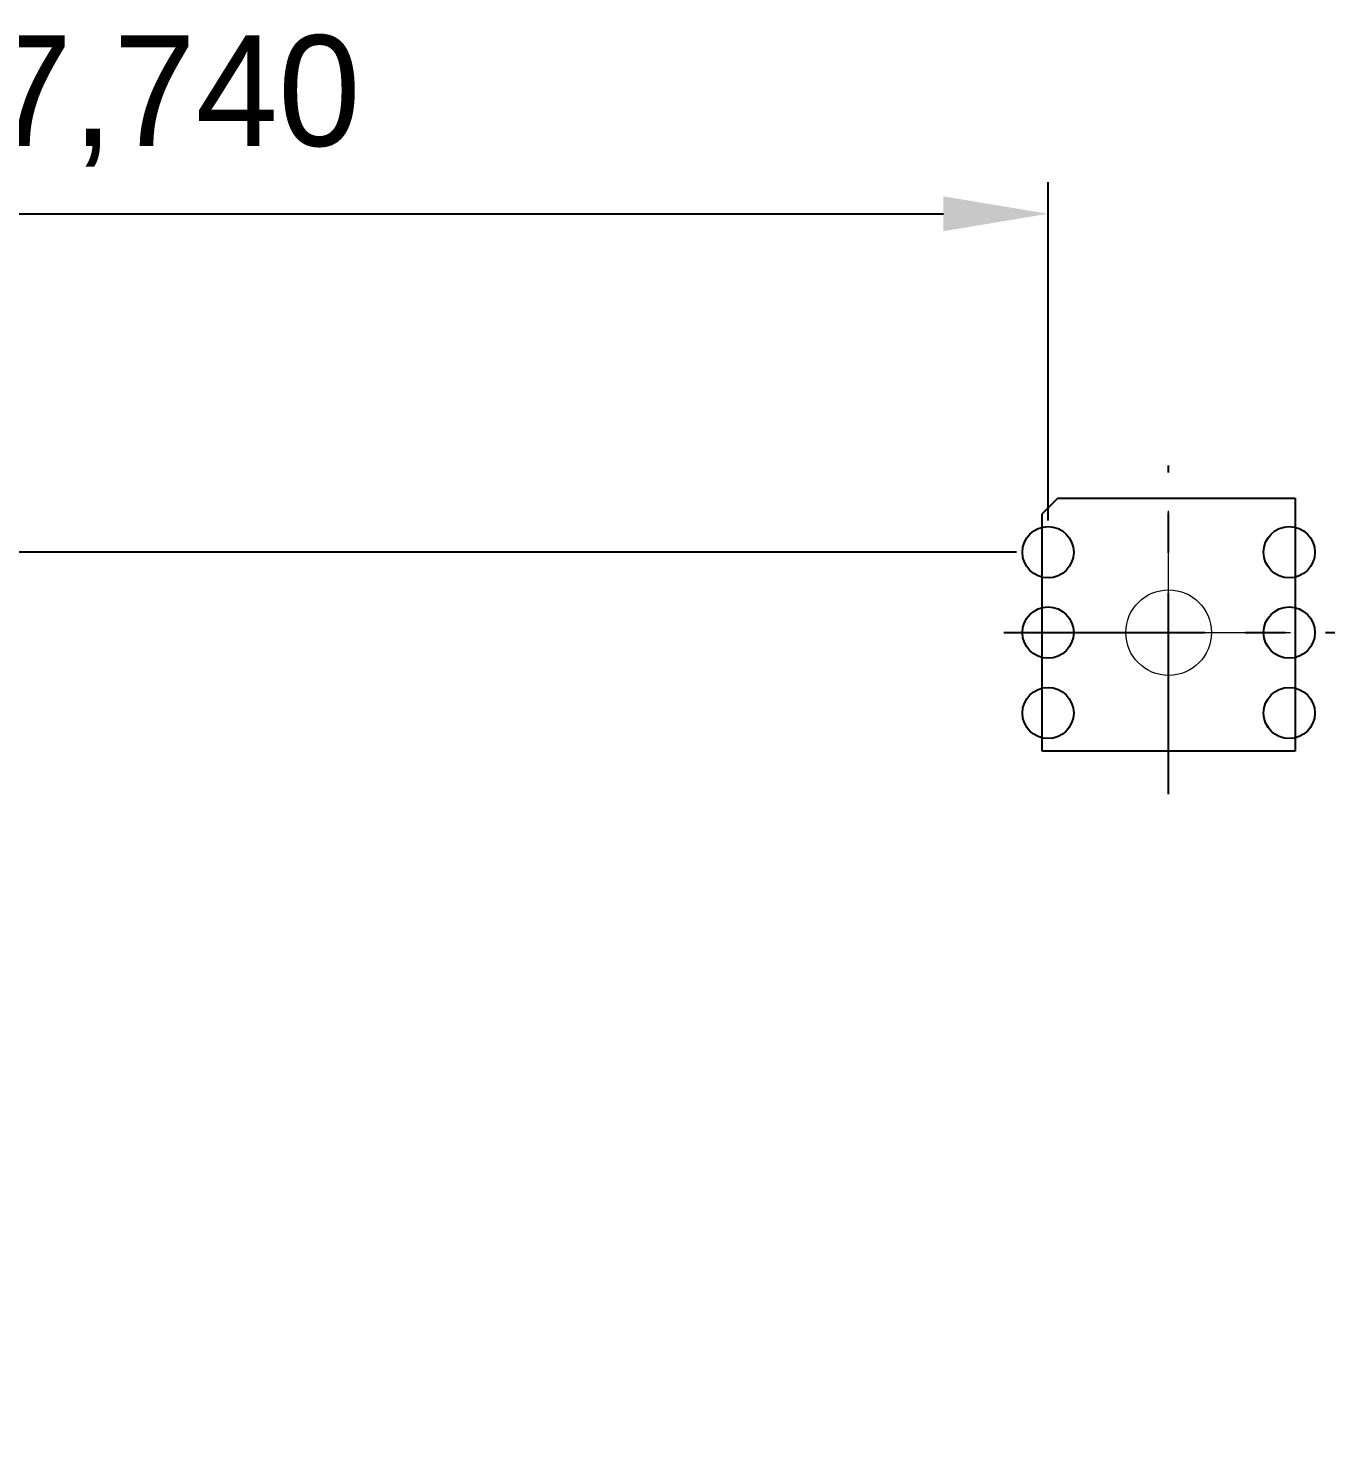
# Model space of a CAD drawing. Header units: millimetres. Extents: x -17 to 589, y 5 to 415.
# Drawn here: x 102.19 to 143.45, y 255.48 to 300.11 of the extents above; entities that cross this region are included whole.
import ezdxf

# ---------------------------------------------------------------- set-up
doc = ezdxf.new("R2010")
doc.units = ezdxf.units.MM
doc.header["$PDSIZE"] = -1
doc.linetypes.add('CENTER', pattern=[10.16, 6.35, -1.27, 1.27, -1.27])
doc.dimstyles.new('ISO-25', dxfattribs={"dimtxt": 2.5, "dimasz": 2.5, "dimexe": 1.25, "dimexo": 0.625, "dimtad": 1, "dimtxsty": 'Standard', "dimcen": 2.5, "dimadec": 0, "dimazin": 0, "dimtfac": 1, "dimtmove": 0, "dimatfit": 3, "dimfxl": 0, "dimarcsym": 0})

# ---------------------------------------------------------------- blocks, each defined once
blk = doc.blocks.new('sw')
at = {"color": 1, "linetype": 'CENTER'}
for p, q in [((1223.865, 220.191), (1223.865, 230.576)), ((1218.662, 225.293), (1229.111, 225.293))]:
    blk.add_line(p, q, dxfattribs=at)
at = {"color": 6}
for p, q in [((1220.365, 229.543), (1219.865, 229.043)), ((1220.365, 229.543), (1227.865, 229.543)), ((1227.865, 229.543), (1227.865, 221.543)), ((1219.865, 221.543), (1219.865, 229.043)), ((1227.865, 221.543), (1219.865, 221.543))]:
    blk.add_line(p, q, dxfattribs=at)
for centre in [(1220.055, 227.833), (1227.675, 227.833), (1220.055, 225.293), (1227.675, 225.293), (1220.055, 222.753), (1227.675, 222.753)]:
    blk.add_circle(centre, 0.81, dxfattribs=at)
blk = doc.blocks.new('*D30')
at = {"color": 0, "lineweight": -2}
for p, q in [((133.397, 283.551), (49.8, 283.551)), ((50.8, 280.249), (50.8, 193.538)), ((50.8, 99.696), (50.8, 186.407)), ((90.181, 96.394), (49.8, 96.394))]:
    blk.add_line(p, q, dxfattribs=at)
at = {"color": 0}
for points in [[(50.25, 280.249), (51.351, 280.249), (50.8, 283.551)], [(50.25, 99.696), (51.351, 99.696), (50.8, 96.394)]]:
    blk.add_solid(points, dxfattribs=at)
at = {"layer": 'Defpoints', "color": 0}
for p in [(50.8, 283.551), (134.397, 283.551), (91.181, 96.394)]:
    blk.add_point(p, dxfattribs=at)
at = {"color": 0, "insert": (50.8, 189.973), "char_height": 3.5, "attachment_point": 5}
blk.add_mtext('187,158', dxfattribs=at)
blk = doc.blocks.new('*D31')
at = {"color": 0, "lineweight": -2}
for p, q in [((76.657, 295.057), (76.657, 295.246)), ((134.397, 284.551), (134.397, 295.246)), ((79.959, 294.246), (131.095, 294.246))]:
    blk.add_line(p, q, dxfattribs=at)
at = {"color": 0}
for points in [[(79.959, 294.796), (79.959, 293.696), (76.657, 294.246)], [(131.095, 294.796), (131.095, 293.696), (134.397, 294.246)]]:
    blk.add_solid(points, dxfattribs=at)
at = {"layer": 'Defpoints', "color": 0}
for p in [(134.397, 294.246), (76.657, 294.057), (134.397, 283.551)]:
    blk.add_point(p, dxfattribs=at)
at = {"color": 0, "insert": (105.527, 297.812), "char_height": 3.5, "attachment_point": 5}
blk.add_mtext('57,740', dxfattribs=at)
blk = doc.blocks.new('SW_CENTERMARKSYMBOL_9')
at = {"color": 0, "linetype": 'Continuous', "lineweight": 0}
for p, q in [((0, 2.5), (0, 3.853)), ((0, 0), (0, 2.5)), ((-2.5, 0), (-3.853, 0)), ((0, 0), (-2.5, 0)), ((0, 0), (0, -2.5)), ((0, 0), (2.5, 0)), ((2.5, 0), (3.853, 0)), ((0, -2.5), (0, -3.853))]:
    blk.add_line(p, q, dxfattribs=at)
blk = doc.blocks.new('d')
at = {"color": 5, "lineweight": 15}
blk.add_circle((747.349, 235.55), 1.353, dxfattribs=at)
at = {"color": 5}
blk.add_blockref('sw', (-476.516, 10.257), dxfattribs=at)
at = {"color": 5, "linetype": 'CENTER', "lineweight": 0}
blk.add_blockref('SW_CENTERMARKSYMBOL_9', (747.349, 235.55), dxfattribs=at)

msp = doc.modelspace()

# ---------------------------------------------------------------- block references
for name, p in [('d', (-609.1417, 45.4617)), ('sw', (-1085.6576, 55.7189))]:
    msp.add_blockref(name, p)

# ---------------------------------------------------------------- dimensions: what is measured, and where the dimension line sits
dim = msp.add_linear_dim(base=(134.3969, 294.2458), p1=(76.6569, 294.0572), p2=(134.3969, 283.5514), dimstyle='ISO-25', override={"dimtxt": 3.5, "dimasz": 3.302, "dimexe": 1, "dimexo": 1, "dimgap": 1.524, "dimtih": 1, "dimtoh": 1, "dimdec": 3, "dimzin": 0, "dimadec": 2, "dimtdec": 3, "dimtzin": 0})
dim.commit()
dim.dimension.update_dxf_attribs({"geometry": '*D31', "text_midpoint": (105.5269, 297.8115)})
dim = msp.add_linear_dim(base=(50.8003654011, 283.5513976185), p1=(91.1810391472, 96.3938976185), p2=(134.3969255003, 283.5513976185), angle=90, dimstyle='ISO-25', override={"dimtxt": 3.5, "dimasz": 3.302, "dimexe": 1, "dimexo": 1, "dimgap": 1.524, "dimtih": 1, "dimtoh": 1, "dimdec": 3, "dimzin": 0, "dimadec": 2, "dimtdec": 3, "dimtzin": 0})
dim.commit()
dim.dimension.update_dxf_attribs({"geometry": '*D30', "text_midpoint": (50.8003654011, 189.9726476185)})

doc.saveas('drawing.dxf')
